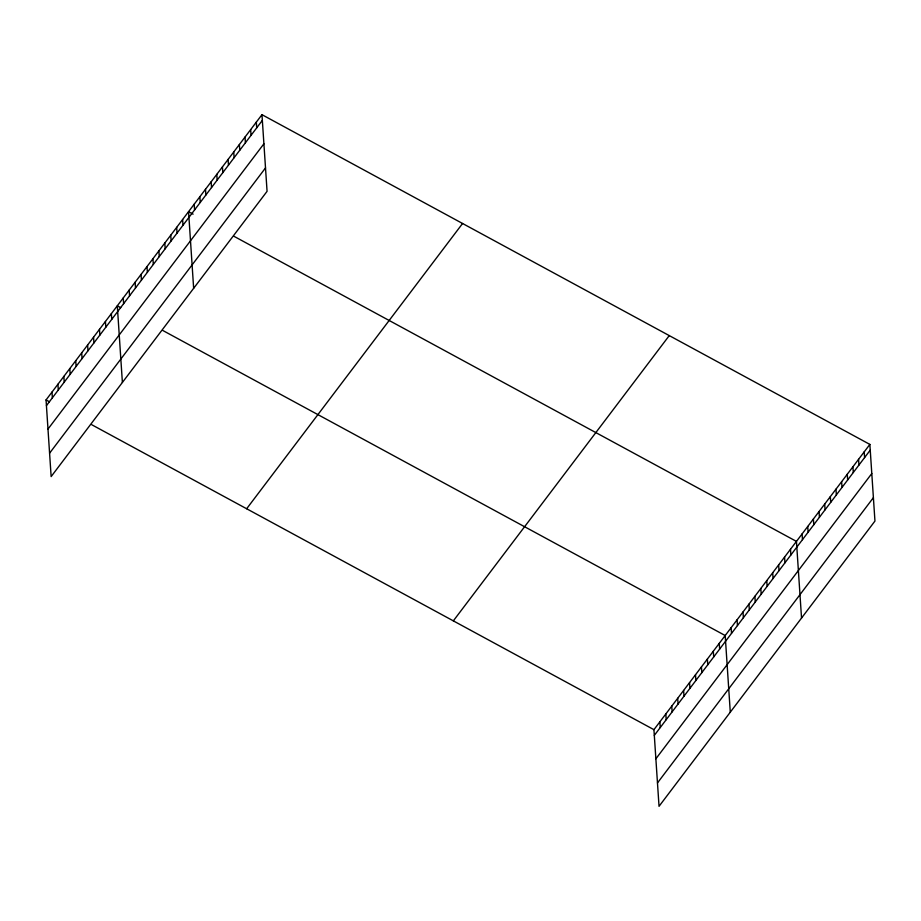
<?xml version="1.0" encoding="UTF-8"?>
<svg xmlns="http://www.w3.org/2000/svg" width="921" height="921" viewBox="0 0 921 921"><rect width="100%" height="100%" fill="white"/><g stroke="black" fill="none" stroke-linecap="round" stroke-linejoin="round"><path stroke-width="1.38" d="M261.967 114.676L267.067 191.326L51.139 476.594L46.05 399.944L261.967 114.676L869.861 444.406L874.95 521.056L659.033 806.324L653.933 729.674L869.861 444.406M46.43 405.666L262.347 120.398M47.984 429.071L263.901 143.803M49.584 453.19L265.513 167.921M246.655 508.749L462.572 223.492M453.339 620.858L669.256 335.601M654.313 735.395L870.241 450.127M655.879 758.8L871.796 473.532M657.479 782.919L873.396 497.651M193.122 214.144L188.563 211.669L193.652 288.319M234.153 236.398L796.446 541.398L801.535 618.049M120.72 307.66L117.301 305.807L122.389 382.457M162.89 330.535L725.195 635.536L730.284 712.186M46.05 399.944L49.469 401.798M91.639 424.673L653.933 729.674M864.209 451.866L864.589 457.587M858.568 459.326L858.948 465.047M852.915 466.786L853.295 472.508M847.274 474.246L847.654 479.968M841.621 481.706L842.001 487.428M835.98 489.166L836.36 494.888M830.328 496.638L830.707 502.348M824.686 504.098L825.066 509.82M819.034 511.558L819.414 517.28M813.393 519.018L813.773 524.74M807.74 526.478L808.12 532.2M802.087 533.938L802.467 539.66M790.506 549.238L790.886 554.96M784.565 557.09L784.945 562.812M778.636 564.93L779.016 570.652M772.696 572.77L773.076 578.492M766.756 580.621L767.135 586.343M760.815 588.461L761.195 594.183M754.886 596.313L755.266 602.035M748.946 604.153L749.326 609.875M743.005 612.005L743.385 617.715M737.065 619.845L737.445 625.566M731.124 627.685L731.504 633.406M719.255 643.376L719.635 649.098M713.315 651.228L713.694 656.949M707.374 659.068L707.754 664.789M701.445 666.908L701.825 672.629M695.505 674.759L695.885 680.481M689.564 682.599L689.944 688.321M683.624 690.451L684.004 696.172M677.695 698.291L678.075 704.012M671.754 706.131L672.134 711.852M665.814 713.982L666.194 719.704M659.873 721.822L660.253 727.544M256.326 122.136L256.706 127.858M250.673 129.596L251.053 135.318M245.032 137.056L245.412 142.778M239.379 144.516L239.759 150.238M233.738 151.977L234.118 157.698M228.086 159.437L228.466 165.158M222.445 166.897L222.824 172.618M216.792 174.357L217.172 180.079M211.151 181.828L211.531 187.539M205.498 189.289L205.878 195.01M199.857 196.749L200.237 202.47M194.204 204.209L194.584 209.93M182.623 219.509L183.003 225.231M176.682 227.36L177.062 233.082M170.742 235.2L171.122 240.922M164.801 243.04L165.181 248.762M158.873 250.892L159.252 256.614M152.932 258.732L153.312 264.454M146.992 266.583L147.372 272.305M141.051 274.423L141.431 280.145M135.122 282.263L135.502 287.985M129.182 290.115L129.562 295.837M123.241 297.955L123.621 303.677M111.36 313.647L111.74 319.368M105.431 321.487L105.811 327.208M99.491 329.338L99.871 335.06M93.551 337.178L93.93 342.9M87.61 345.03L87.99 350.751M81.681 352.87L82.061 358.591M75.741 360.721L76.121 366.431M69.8 368.561L70.18 374.283M63.86 376.401L64.24 382.123M57.931 384.253L58.311 389.974M51.99 392.093L52.37 397.814"/></g></svg>
